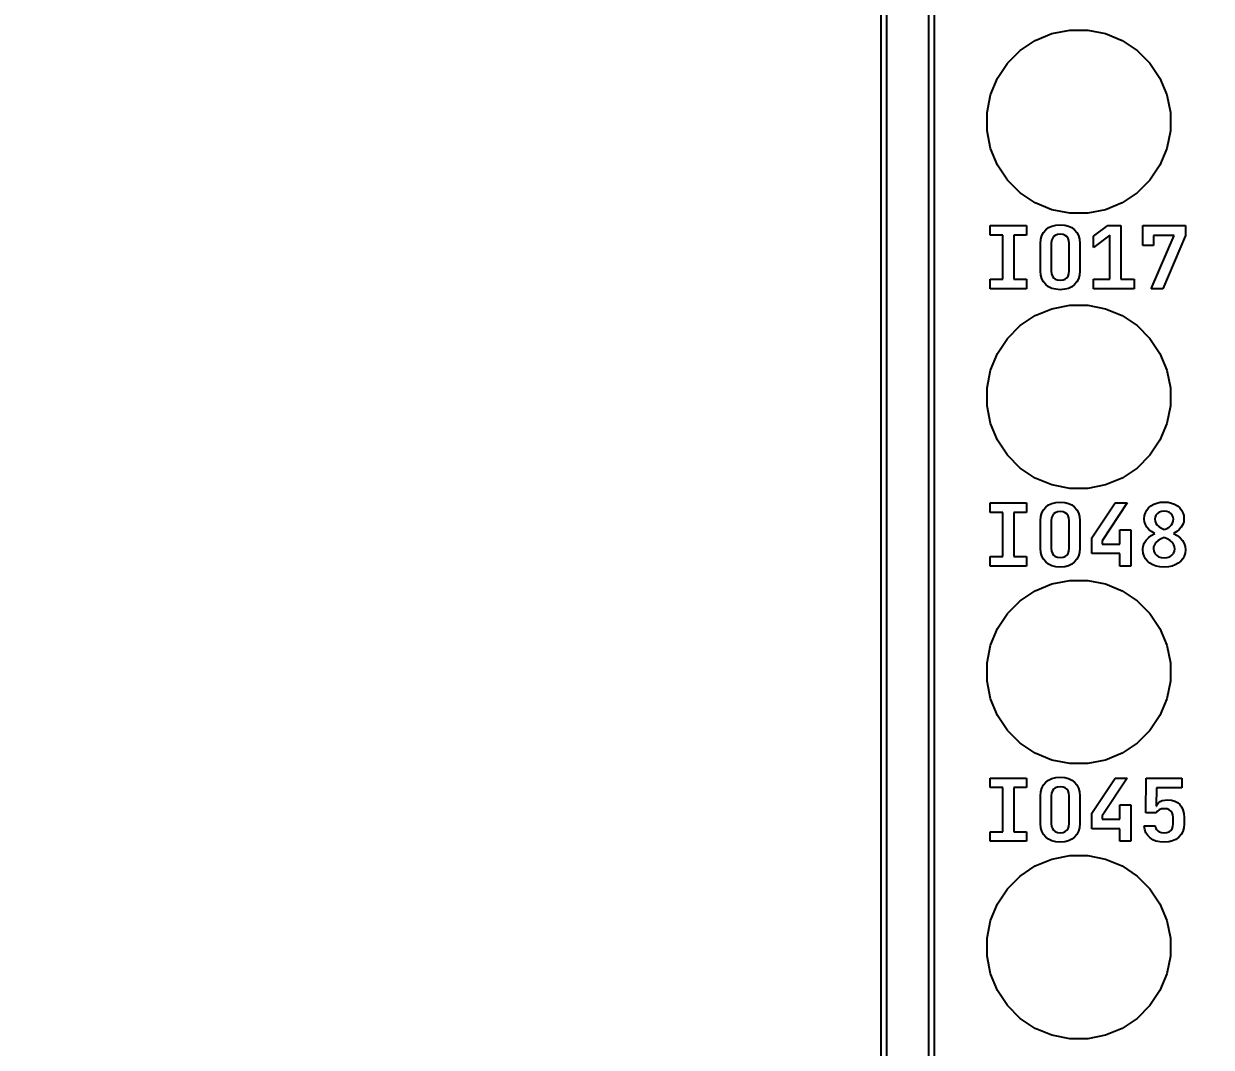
# Model space of a CAD drawing. Extents: x 76 to 193, y -170 to -23.
# Drawn here: x 123.59 to 134.55, y -85.83 to -76.38 of the extents above; entities that cross this region are included whole.
import ezdxf

# ---------------------------------------------------------------- set-up
doc = ezdxf.new("R2010")
doc.units = 0
doc.layers.get('0').update_dxf_attribs({"linetype": 'CONTINUOUS'})
doc.layers.get('Defpoints').update_dxf_attribs({"linetype": 'CONTINUOUS'})
doc.layers.add('BLACK', color=7, linetype='CONTINUOUS')
doc.dimstyles.get("Standard").update_dxf_attribs({"dimtxt": 3, "dimasz": 3, "dimexe": 0.18, "dimexo": 0.0625, "dimgap": 0.09, "dimtad": 0, "dimtih": 1, "dimtoh": 1, "dimzin": 0, "dimdsep": 46, "dimtxsty": 'Standard', "dimcen": 0.09, "dimclrd": 3, "dimclre": 3, "dimclrt": 3, "dimadec": 0, "dimazin": 0, "dimtfac": 1, "dimtofl": 0, "dimtmove": 0, "dimatfit": 3, "dimfxl": 1, "dimtolj": 1, "dimtzin": 0, "dimarcsym": 0})

# ---------------------------------------------------------------- blocks, each defined once
blk = doc.blocks.new('*D8')
at = {"color": 3, "linetype": 'Continuous', "lineweight": -2, "transparency": 16777216}
for p, q in [((133.352, -59.506), (111.055, -59.506)), ((111.235, -62.506), (111.235, -75.696)), ((111.235, -92.066), (111.235, -78.876)), ((133.324, -95.066), (111.055, -95.066))]:
    blk.add_line(p, q, dxfattribs=at)
at = {"color": 3, "linetype": 'Continuous', "transparency": 16777216}
for points in [[(110.735, -62.506), (111.735, -62.506), (111.235, -59.506)], [(110.735, -92.066), (111.735, -92.066), (111.235, -95.066)]]:
    blk.add_solid(points, dxfattribs=at)
at = {"layer": 'Defpoints', "color": 0, "linetype": 'Continuous', "transparency": 16777216}
for p in [(111.235, -59.506), (133.415, -59.506), (133.386, -95.066)]:
    blk.add_point(p, dxfattribs=at)
at = {"color": 3, "linetype": 'Continuous', "transparency": 16777216, "insert": (111.235, -77.286), "char_height": 3, "attachment_point": 5}
blk.add_mtext('\\A1;35.56', dxfattribs=at)
blk = doc.blocks.new('*D15')
at = {"color": 3, "linetype": 'Continuous', "lineweight": -2, "transparency": 16777216}
for p, q in [((134.414, -52.406), (82.008, -52.406)), ((82.188, -55.406), (82.188, -103.552)), ((82.188, -154.878), (82.188, -106.732)), ((134.486, -157.878), (82.008, -157.878))]:
    blk.add_line(p, q, dxfattribs=at)
at = {"color": 3, "linetype": 'Continuous', "transparency": 16777216}
for points in [[(81.688, -55.406), (82.688, -55.406), (82.188, -52.406)], [(81.688, -154.878), (82.688, -154.878), (82.188, -157.878)]]:
    blk.add_solid(points, dxfattribs=at)
at = {"layer": 'Defpoints', "color": 0, "linetype": 'Continuous', "transparency": 16777216}
for p in [(82.188, -52.406), (134.476, -52.406), (134.548, -157.878)]:
    blk.add_point(p, dxfattribs=at)
at = {"color": 3, "linetype": 'Continuous', "transparency": 16777216, "insert": (82.188, -105.142), "char_height": 3, "attachment_point": 5}
blk.add_mtext('\\A1;105.47', dxfattribs=at)

msp = doc.modelspace()

# ---------------------------------------------------------------- linework, layer by layer
at = {"layer": 'BLACK', "linetype": 'Continuous'}
for p, q in [((131.9407, -158.241999), (131.9407, -51.77095)), ((131.9907, -51.77095), (131.9907, -158.241999)), ((131.4995, -96.86557), (131.4995, -55.16557)), ((131.5495, -55.19057), (131.5495, -96.84057)), ((132.923813, -76.535937), (133.077758, -76.472171)), ((133.077758, -76.472171), (133.241185, -76.439663)), ((133.241185, -76.439663), (133.407815, -76.439663)), ((133.407815, -76.439663), (133.571242, -76.472171)), ((133.571242, -76.472171), (133.725187, -76.535937)), ((132.785266, -76.628511), (132.923813, -76.535937)), ((133.725187, -76.535937), (133.863734, -76.628511)), ((132.667441, -76.746336), (132.785266, -76.628511)), ((133.863734, -76.628511), (133.981559, -76.746336)), ((132.574867, -76.884883), (132.667441, -76.746336)), ((133.981559, -76.746336), (134.074133, -76.884883)), ((132.511101, -77.038828), (132.574867, -76.884883)), ((134.074133, -76.884883), (134.137899, -77.038828)), ((132.478593, -77.202255), (132.511101, -77.038828)), ((134.137899, -77.038828), (134.170407, -77.202255)), ((132.478593, -77.368885), (132.478593, -77.202255)), ((134.170407, -77.202255), (134.170407, -77.368885)), ((132.511101, -77.532312), (132.478593, -77.368885)), ((134.170407, -77.368885), (134.137899, -77.532312)), ((132.574867, -77.686257), (132.511101, -77.532312)), ((134.137899, -77.532312), (134.074133, -77.686257)), ((132.667441, -77.824804), (132.574867, -77.686257)), ((134.074133, -77.686257), (133.981559, -77.824804)), ((132.785266, -77.942629), (132.667441, -77.824804)), ((133.981559, -77.824804), (133.863734, -77.942629)), ((132.923813, -78.035203), (132.785266, -77.942629)), ((133.077758, -78.098969), (132.923813, -78.035203)), ((133.725187, -78.035203), (133.571242, -78.098969)), ((133.863734, -77.942629), (133.725187, -78.035203)), ((133.241185, -78.131477), (133.077758, -78.098969)), ((133.407815, -78.131477), (133.241185, -78.131477)), ((133.571242, -78.098969), (133.407815, -78.131477)), ((132.506455, -78.332714), (132.506455, -78.244741)), ((132.506455, -78.244741), (132.842262, -78.244741)), ((132.842262, -78.244741), (132.842262, -78.332714)), ((133.02086, -78.283545), (133.046697, -78.263636)), ((133.046697, -78.263636), (133.076894, -78.249104)), ((133.076894, -78.249104), (133.112292, -78.239977)), ((133.112292, -78.239977), (133.153989, -78.236749)), ((133.153989, -78.236749), (133.195667, -78.239976)), ((133.195667, -78.239976), (133.231054, -78.249103)), ((133.231054, -78.249103), (133.261246, -78.263634)), ((133.261246, -78.263634), (133.287083, -78.283545)), ((133.460099, -78.341508), (133.594414, -78.244741)), ((133.594414, -78.244741), (133.712747, -78.244741)), ((133.712747, -78.244741), (133.712747, -78.740476)), ((133.914901, -78.427841), (133.914901, -78.244741)), ((133.914901, -78.244741), (134.310694, -78.244741)), ((134.310694, -78.244741), (134.310694, -78.337495)), ((132.623986, -78.332714), (132.506455, -78.332714)), ((132.623986, -78.740476), (132.623986, -78.332714)), ((132.842262, -78.332714), (132.724731, -78.332714)), ((132.724731, -78.332714), (132.724731, -78.740476)), ((132.971692, -78.409451), (132.975017, -78.370473)), ((132.975017, -78.370473), (132.984482, -78.337141)), ((132.984482, -78.337141), (132.999709, -78.308417)), ((132.999709, -78.308417), (133.02086, -78.283545)), ((133.081297, -78.362578), (133.074215, -78.383047)), ((133.092397, -78.346707), (133.081297, -78.362578)), ((133.107648, -78.334929), (133.092397, -78.346707)), ((133.127687, -78.32743), (133.107648, -78.334929)), ((133.153989, -78.324688), (133.127687, -78.32743)), ((133.180268, -78.327429), (133.153989, -78.324688)), ((133.200296, -78.334928), (133.180268, -78.327429)), ((133.215546, -78.346707), (133.200296, -78.334928)), ((133.226667, -78.362581), (133.215546, -78.346707)), ((133.23376, -78.38305), (133.226667, -78.362581)), ((133.287083, -78.283545), (133.308288, -78.308425)), ((133.308288, -78.308425), (133.323522, -78.337035)), ((133.323522, -78.337035), (133.332972, -78.370106)), ((133.332972, -78.370106), (133.336287, -78.408648)), ((133.612804, -78.333482), (133.460099, -78.447034)), ((133.460099, -78.447034), (133.460099, -78.341508)), ((133.612804, -78.740476), (133.612804, -78.333482)), ((133.99408, -78.828415), (134.206738, -78.337495)), ((134.206738, -78.337495), (134.015646, -78.337495)), ((134.015646, -78.337495), (134.015646, -78.427841)), ((134.310694, -78.337495), (134.101212, -78.828415)), ((132.971692, -78.663704), (132.971692, -78.409451)), ((133.074215, -78.383047), (133.071634, -78.409451)), ((133.071634, -78.409451), (133.071634, -78.663704)), ((133.236344, -78.409451), (133.23376, -78.38305)), ((133.236344, -78.663704), (133.236344, -78.409451)), ((133.336287, -78.408648), (133.336287, -78.663704)), ((134.015646, -78.427841), (133.914901, -78.427841)), ((132.975017, -78.702682), (132.971692, -78.663704)), ((132.984481, -78.73602), (132.975017, -78.702682)), ((133.071634, -78.663704), (133.074215, -78.690132)), ((133.074215, -78.690132), (133.081298, -78.710611)), ((133.226665, -78.710609), (133.23376, -78.690129)), ((133.23376, -78.690129), (133.236344, -78.663704)), ((133.33296, -78.70268), (133.32349, -78.736017)), ((133.336287, -78.663704), (133.33296, -78.70268)), ((132.506455, -78.828415), (132.506455, -78.740476)), ((132.506455, -78.740476), (132.623986, -78.740476)), ((132.724731, -78.740476), (132.842262, -78.740476)), ((132.842262, -78.740476), (132.842262, -78.828415)), ((132.999708, -78.764757), (132.984481, -78.73602)), ((133.02086, -78.789645), (132.999708, -78.764757)), ((133.046695, -78.809538), (133.02086, -78.789645)), ((133.076891, -78.824059), (133.046695, -78.809538)), ((133.081298, -78.710611), (133.092397, -78.726483)), ((133.092397, -78.726483), (133.107645, -78.738241)), ((133.107645, -78.738241), (133.127684, -78.745729)), ((133.127684, -78.745729), (133.153989, -78.748467)), ((133.153989, -78.748467), (133.180271, -78.745729)), ((133.180271, -78.745729), (133.200299, -78.738242)), ((133.200299, -78.738242), (133.215546, -78.726483)), ((133.215546, -78.726483), (133.226665, -78.710609)), ((133.261248, -78.80954), (133.231057, -78.824061)), ((133.287083, -78.789645), (133.261248, -78.80954)), ((133.308252, -78.764754), (133.287083, -78.789645)), ((133.32349, -78.736017), (133.308252, -78.764754)), ((133.460901, -78.828415), (133.460901, -78.740476)), ((133.460901, -78.740476), (133.612804, -78.740476)), ((133.712747, -78.740476), (133.835058, -78.740476)), ((133.835058, -78.740476), (133.835058, -78.828415)), ((132.842262, -78.828415), (132.506455, -78.828415)), ((133.11229, -78.833181), (133.076891, -78.824059)), ((133.153989, -78.836406), (133.11229, -78.833181)), ((133.19567, -78.833181), (133.153989, -78.836406)), ((133.231057, -78.824061), (133.19567, -78.833181)), ((133.835058, -78.828415), (133.460901, -78.828415)), ((134.101212, -78.828415), (133.99408, -78.828415)), ((132.923813, -79.075937), (133.077758, -79.012171)), ((133.077758, -79.012171), (133.241185, -78.979663)), ((133.241185, -78.979663), (133.407815, -78.979663)), ((133.407815, -78.979663), (133.571242, -79.012171)), ((133.571242, -79.012171), (133.725187, -79.075937)), ((132.785266, -79.168511), (132.923813, -79.075937)), ((133.725187, -79.075937), (133.863734, -79.168511)), ((132.667441, -79.286336), (132.785266, -79.168511)), ((133.863734, -79.168511), (133.981559, -79.286336)), ((132.574867, -79.424883), (132.667441, -79.286336)), ((133.981559, -79.286336), (134.074133, -79.424883)), ((132.511101, -79.578828), (132.574867, -79.424883)), ((134.074133, -79.424883), (134.137899, -79.578828)), ((132.478593, -79.742255), (132.511101, -79.578828)), ((134.137899, -79.578828), (134.170407, -79.742255)), ((132.478593, -79.908885), (132.478593, -79.742255)), ((134.170407, -79.742255), (134.170407, -79.908885)), ((132.511101, -80.072312), (132.478593, -79.908885)), ((134.170407, -79.908885), (134.137899, -80.072312)), ((132.574867, -80.226257), (132.511101, -80.072312)), ((134.137899, -80.072312), (134.074133, -80.226257)), ((132.667441, -80.364804), (132.574867, -80.226257)), ((134.074133, -80.226257), (133.981559, -80.364804)), ((132.785266, -80.482629), (132.667441, -80.364804)), ((133.981559, -80.364804), (133.863734, -80.482629)), ((132.923813, -80.575203), (132.785266, -80.482629)), ((133.863734, -80.482629), (133.725187, -80.575203)), ((133.077758, -80.638969), (132.923813, -80.575203)), ((133.241185, -80.671477), (133.077758, -80.638969)), ((133.407815, -80.671477), (133.241185, -80.671477)), ((133.571242, -80.638969), (133.407815, -80.671477)), ((133.725187, -80.575203), (133.571242, -80.638969)), ((132.506455, -80.892714), (132.506455, -80.804741)), ((132.506455, -80.804741), (132.842262, -80.804741)), ((132.623986, -80.892714), (132.506455, -80.892714)), ((132.623986, -81.300476), (132.623986, -80.892714)), ((132.842262, -80.892714), (132.724731, -80.892714)), ((132.724731, -80.892714), (132.724731, -81.300476)), ((132.842262, -80.804741), (132.842262, -80.892714)), ((132.975017, -80.930473), (132.984482, -80.897141)), ((132.984482, -80.897141), (132.999709, -80.868417)), ((132.999709, -80.868417), (133.02086, -80.843545)), ((133.02086, -80.843545), (133.046697, -80.823636)), ((133.046697, -80.823636), (133.076894, -80.809104)), ((133.076894, -80.809104), (133.112292, -80.799977)), ((133.107648, -80.894929), (133.092397, -80.906707)), ((133.127687, -80.88743), (133.107648, -80.894929)), ((133.112292, -80.799977), (133.153989, -80.796749)), ((133.153989, -80.884688), (133.127687, -80.88743)), ((133.153989, -80.796749), (133.195667, -80.799976)), ((133.180268, -80.887429), (133.153989, -80.884688)), ((133.200296, -80.894928), (133.180268, -80.887429)), ((133.195667, -80.799976), (133.231054, -80.809103)), ((133.215546, -80.906707), (133.200296, -80.894928)), ((133.231054, -80.809103), (133.261246, -80.823634)), ((133.261246, -80.823634), (133.287083, -80.843545)), ((133.287083, -80.843545), (133.308288, -80.868425)), ((133.308288, -80.868425), (133.323522, -80.897035)), ((133.323522, -80.897035), (133.332972, -80.930106)), ((133.445687, -81.127775), (133.662357, -80.804741)), ((133.772699, -80.804741), (133.541651, -81.153354)), ((133.662357, -80.804741), (133.772699, -80.804741)), ((133.931908, -80.921631), (133.939504, -80.895569)), ((133.939504, -80.895569), (133.9521, -80.871532)), ((133.9521, -80.871532), (133.969099, -80.850269)), ((133.969099, -80.850269), (133.990362, -80.832049)), ((133.990362, -80.832049), (134.016449, -80.816745)), ((134.016449, -80.816745), (134.044831, -80.805886)), ((134.044831, -80.805886), (134.076875, -80.799114)), ((134.067924, -80.890372), (134.050822, -80.901892)), ((134.088419, -80.883236), (134.067924, -80.890372)), ((134.076875, -80.799114), (134.113216, -80.796749)), ((134.113216, -80.88071), (134.088419, -80.883236)), ((134.113216, -80.796749), (134.149557, -80.799122)), ((134.137981, -80.883244), (134.113216, -80.88071)), ((134.158314, -80.890386), (134.137981, -80.883244)), ((134.149557, -80.799122), (134.18144, -80.8059)), ((134.175157, -80.901892), (134.158314, -80.890386)), ((134.18144, -80.8059), (134.209529, -80.816745)), ((134.209529, -80.816745), (134.235369, -80.832027)), ((134.235369, -80.832027), (134.256513, -80.850245)), ((134.256513, -80.850245), (134.273494, -80.871532)), ((134.273494, -80.871532), (134.28609, -80.895569)), ((134.28609, -80.895569), (134.293686, -80.921631)), ((132.971692, -80.969451), (132.975017, -80.930473)), ((132.971692, -81.223704), (132.971692, -80.969451)), ((133.074215, -80.943047), (133.071634, -80.969451)), ((133.071634, -80.969451), (133.071634, -81.223704)), ((133.081297, -80.922578), (133.074215, -80.943047)), ((133.092397, -80.906707), (133.081297, -80.922578)), ((133.226667, -80.922581), (133.215546, -80.906707)), ((133.23376, -80.94305), (133.226667, -80.922581)), ((133.236344, -80.969451), (133.23376, -80.94305)), ((133.236344, -81.223704), (133.236344, -80.969451)), ((133.332972, -80.930106), (133.336287, -80.968648)), ((133.336287, -80.968648), (133.336287, -81.223704)), ((133.929313, -80.950258), (133.931908, -80.921631)), ((133.929874, -80.955876), (133.929313, -80.950258)), ((133.932158, -80.978748), (133.929874, -80.955876)), ((133.940512, -81.004672), (133.932158, -80.978748)), ((133.954473, -81.028635), (133.940512, -81.004672)), ((134.029571, -80.935085), (134.026848, -80.955876)), ((134.026848, -80.955876), (134.028915, -80.973875)), ((134.028915, -80.973875), (134.035081, -80.990662)), ((134.037477, -80.917344), (134.029571, -80.935085)), ((134.035081, -80.990662), (134.045622, -81.00665)), ((134.050822, -80.901892), (134.037477, -80.917344)), ((134.045622, -81.00665), (134.066868, -81.026743)), ((134.158697, -81.027443), (134.179937, -81.007034)), ((134.18827, -80.917316), (134.175157, -80.901892)), ((134.179937, -81.007034), (134.190513, -80.990802)), ((134.196059, -80.935058), (134.18827, -80.917316)), ((134.190513, -80.990802), (134.196684, -80.973884)), ((134.198747, -80.955876), (134.196059, -80.935058)), ((134.196684, -80.973884), (134.198747, -80.955876)), ((134.285255, -81.004838), (134.271505, -81.029019)), ((134.293482, -80.978778), (134.285255, -81.004838)), ((134.296281, -80.950258), (134.293482, -80.978778)), ((134.293686, -80.921631), (134.296281, -80.950258)), ((133.705559, -81.184516), (133.705559, -81.052608)), ((133.705559, -81.052608), (133.805501, -81.052608)), ((133.805501, -81.052608), (133.805501, -81.388415)), ((133.972936, -81.049732), (133.954473, -81.028635)), ((133.967644, -81.126008), (133.99408, -81.105096)), ((133.996537, -81.069181), (133.972936, -81.049732)), ((133.99408, -81.105096), (134.026045, -81.086981)), ((134.026045, -81.086981), (133.996537, -81.069181)), ((134.066868, -81.026743), (134.094023, -81.042209)), ((134.094023, -81.042209), (134.113216, -81.050201)), ((134.113216, -81.050201), (134.131606, -81.043012)), ((134.131606, -81.043012), (134.158697, -81.027443)), ((134.229774, -81.069615), (134.200352, -81.086981)), ((134.200352, -81.086981), (134.233873, -81.106217)), ((134.25323, -81.050297), (134.229774, -81.069615)), ((134.233873, -81.106217), (134.260616, -81.127679)), ((134.271505, -81.029019), (134.25323, -81.050297)), ((132.975017, -81.262682), (132.971692, -81.223704)), ((133.071634, -81.223704), (133.074215, -81.250132)), ((133.23376, -81.250129), (133.236344, -81.223704)), ((133.336287, -81.223704), (133.33296, -81.26268)), ((133.445687, -81.272489), (133.445687, -81.127775)), ((133.541651, -81.153354), (133.541651, -81.184516)), ((133.541651, -81.184516), (133.705559, -81.184516)), ((133.916506, -81.238117), (133.917587, -81.227718)), ((133.917587, -81.227718), (133.919838, -81.206056)), ((133.919838, -81.206056), (133.929643, -81.176839)), ((133.929643, -81.176839), (133.946098, -81.149759)), ((133.946098, -81.149759), (133.967644, -81.126008)), ((134.016209, -81.209717), (134.014076, -81.227718)), ((134.014076, -81.227718), (134.017232, -81.250947)), ((134.022704, -81.192123), (134.016209, -81.209717)), ((134.034036, -81.174536), (134.022704, -81.192123)), ((134.056685, -81.152556), (134.034036, -81.174536)), ((134.085229, -81.136569), (134.056685, -81.152556)), ((134.113216, -81.124564), (134.085229, -81.136569)), ((134.1404, -81.135766), (134.113216, -81.124564)), ((134.169017, -81.152359), (134.1404, -81.135766)), ((134.191942, -81.174536), (134.169017, -81.152359)), ((134.203503, -81.192161), (134.191942, -81.174536)), ((134.210159, -81.210018), (134.203503, -81.192161)), ((134.209221, -81.251217), (134.212356, -81.22852)), ((134.212356, -81.22852), (134.210159, -81.210018)), ((134.260616, -81.127679), (134.281485, -81.151365)), ((134.281485, -81.151365), (134.297316, -81.178344)), ((134.297316, -81.178344), (134.306713, -81.207051)), ((134.306713, -81.207051), (134.309891, -81.238117)), ((132.506455, -81.388415), (132.506455, -81.300476)), ((132.506455, -81.300476), (132.623986, -81.300476)), ((132.724731, -81.300476), (132.842262, -81.300476)), ((132.842262, -81.300476), (132.842262, -81.388415)), ((132.984481, -81.29602), (132.975017, -81.262682)), ((132.999708, -81.324757), (132.984481, -81.29602)), ((133.02086, -81.349645), (132.999708, -81.324757)), ((133.074215, -81.250132), (133.081298, -81.270611)), ((133.081298, -81.270611), (133.092397, -81.286483)), ((133.092397, -81.286483), (133.107645, -81.298241)), ((133.107645, -81.298241), (133.127684, -81.305729)), ((133.127684, -81.305729), (133.153989, -81.308467)), ((133.153989, -81.308467), (133.180271, -81.305729)), ((133.180271, -81.305729), (133.200299, -81.298242)), ((133.200299, -81.298242), (133.215546, -81.286483)), ((133.215546, -81.286483), (133.226665, -81.270609)), ((133.226665, -81.270609), (133.23376, -81.250129)), ((133.308252, -81.324754), (133.287083, -81.349645)), ((133.32349, -81.296017), (133.308252, -81.324754)), ((133.33296, -81.26268), (133.32349, -81.296017)), ((133.705559, -81.272489), (133.445687, -81.272489)), ((133.705559, -81.388415), (133.705559, -81.272489)), ((133.919355, -81.268762), (133.916506, -81.238117)), ((133.927634, -81.296119), (133.919355, -81.268762)), ((133.941282, -81.320855), (133.927634, -81.296119)), ((133.959638, -81.342545), (133.941282, -81.320855)), ((134.017232, -81.250947), (134.026422, -81.270781)), ((134.026422, -81.270781), (134.042028, -81.288088)), ((134.042028, -81.288088), (134.061854, -81.300924)), ((134.061854, -81.300924), (134.085271, -81.308851)), ((134.085271, -81.308851), (134.113216, -81.311643)), ((134.113216, -81.311643), (134.141138, -81.308851)), ((134.141138, -81.308851), (134.164544, -81.300925)), ((134.164544, -81.300925), (134.184369, -81.288088)), ((134.184369, -81.288088), (134.200043, -81.270797)), ((134.200043, -81.270797), (134.209221, -81.251217)), ((134.28508, -81.321658), (134.266735, -81.343295)), ((134.298717, -81.296907), (134.28508, -81.321658)), ((134.307022, -81.269295), (134.298717, -81.296907)), ((134.309891, -81.238117), (134.307022, -81.269295)), ((132.842262, -81.388415), (132.506455, -81.388415)), ((133.046695, -81.369538), (133.02086, -81.349645)), ((133.076891, -81.384059), (133.046695, -81.369538)), ((133.11229, -81.393181), (133.076891, -81.384059)), ((133.153989, -81.396406), (133.11229, -81.393181)), ((133.19567, -81.393181), (133.153989, -81.396406)), ((133.231057, -81.384061), (133.19567, -81.393181)), ((133.261248, -81.36954), (133.231057, -81.384061)), ((133.287083, -81.349645), (133.261248, -81.36954)), ((133.805501, -81.388415), (133.705559, -81.388415)), ((133.982369, -81.361039), (133.959638, -81.342545)), ((134.010063, -81.376445), (133.982369, -81.361039)), ((134.040006, -81.387244), (134.010063, -81.376445)), ((134.074156, -81.394026), (134.040006, -81.387244)), ((134.113216, -81.396406), (134.074156, -81.394026)), ((134.152272, -81.394069), (134.113216, -81.396406)), ((134.186412, -81.387415), (134.152272, -81.394069)), ((134.216334, -81.376829), (134.186412, -81.387415)), ((134.244017, -81.361648), (134.216334, -81.376829)), ((134.266735, -81.343295), (134.244017, -81.361648)), ((132.923813, -81.615937), (133.077758, -81.552171)), ((133.077758, -81.552171), (133.241185, -81.519663)), ((133.241185, -81.519663), (133.407815, -81.519663)), ((133.407815, -81.519663), (133.571242, -81.552171)), ((133.571242, -81.552171), (133.725187, -81.615937)), ((132.785266, -81.708511), (132.923813, -81.615937)), ((133.725187, -81.615937), (133.863734, -81.708511)), ((132.667441, -81.826336), (132.785266, -81.708511)), ((133.863734, -81.708511), (133.981559, -81.826336)), ((132.574867, -81.964883), (132.667441, -81.826336)), ((133.981559, -81.826336), (134.074133, -81.964883)), ((132.511101, -82.118828), (132.574867, -81.964883)), ((134.074133, -81.964883), (134.137899, -82.118828)), ((132.478593, -82.282255), (132.511101, -82.118828)), ((134.137899, -82.118828), (134.170407, -82.282255)), ((132.478593, -82.448885), (132.478593, -82.282255)), ((134.170407, -82.282255), (134.170407, -82.448885)), ((132.511101, -82.612312), (132.478593, -82.448885)), ((134.170407, -82.448885), (134.137899, -82.612312)), ((132.574867, -82.766257), (132.511101, -82.612312)), ((134.137899, -82.612312), (134.074133, -82.766257)), ((132.667441, -82.904804), (132.574867, -82.766257)), ((134.074133, -82.766257), (133.981559, -82.904804)), ((132.785266, -83.022629), (132.667441, -82.904804)), ((133.981559, -82.904804), (133.863734, -83.022629)), ((132.923813, -83.115203), (132.785266, -83.022629)), ((133.863734, -83.022629), (133.725187, -83.115203)), ((133.077758, -83.178969), (132.923813, -83.115203)), ((133.241185, -83.211477), (133.077758, -83.178969)), ((133.571242, -83.178969), (133.407815, -83.211477)), ((133.725187, -83.115203), (133.571242, -83.178969)), ((133.407815, -83.211477), (133.241185, -83.211477)), ((132.506455, -83.432714), (132.506455, -83.344741)), ((132.506455, -83.344741), (132.842262, -83.344741)), ((132.842262, -83.344741), (132.842262, -83.432714)), ((132.984482, -83.437141), (132.999709, -83.408417)), ((132.999709, -83.408417), (133.02086, -83.383545)), ((133.02086, -83.383545), (133.046697, -83.363636)), ((133.046697, -83.363636), (133.076894, -83.349104)), ((133.076894, -83.349104), (133.112292, -83.339977)), ((133.112292, -83.339977), (133.153989, -83.336749)), ((133.153989, -83.336749), (133.195667, -83.339976)), ((133.195667, -83.339976), (133.231054, -83.349103)), ((133.231054, -83.349103), (133.261246, -83.363634)), ((133.261246, -83.363634), (133.287083, -83.383545)), ((133.287083, -83.383545), (133.308288, -83.408425)), ((133.308288, -83.408425), (133.323522, -83.437035)), ((133.445687, -83.667775), (133.662357, -83.344741)), ((133.772699, -83.344741), (133.541651, -83.693354)), ((133.662357, -83.344741), (133.772699, -83.344741)), ((133.942888, -83.66617), (133.946901, -83.344741)), ((133.946901, -83.344741), (134.275518, -83.344741)), ((134.275518, -83.344741), (134.275518, -83.435087)), ((132.623986, -83.432714), (132.506455, -83.432714)), ((132.623986, -83.840476), (132.623986, -83.432714)), ((132.842262, -83.432714), (132.724731, -83.432714)), ((132.724731, -83.432714), (132.724731, -83.840476)), ((132.971692, -83.509451), (132.975017, -83.470473)), ((132.971692, -83.763704), (132.971692, -83.509451)), ((132.975017, -83.470473), (132.984482, -83.437141)), ((133.074215, -83.483047), (133.071634, -83.509451)), ((133.071634, -83.509451), (133.071634, -83.763704)), ((133.081297, -83.462578), (133.074215, -83.483047)), ((133.092397, -83.446707), (133.081297, -83.462578)), ((133.107648, -83.434929), (133.092397, -83.446707)), ((133.127687, -83.42743), (133.107648, -83.434929)), ((133.153989, -83.424688), (133.127687, -83.42743)), ((133.180268, -83.427429), (133.153989, -83.424688)), ((133.200296, -83.434928), (133.180268, -83.427429)), ((133.215546, -83.446707), (133.200296, -83.434928)), ((133.226667, -83.462581), (133.215546, -83.446707)), ((133.23376, -83.48305), (133.226667, -83.462581)), ((133.236344, -83.509451), (133.23376, -83.48305)), ((133.236344, -83.763704), (133.236344, -83.509451)), ((133.323522, -83.437035), (133.332972, -83.470106)), ((133.332972, -83.470106), (133.336287, -83.508648)), ((133.336287, -83.508648), (133.336287, -83.763704)), ((134.04126, -83.435087), (134.039655, -83.604613)), ((134.275518, -83.435087), (134.04126, -83.435087)), ((133.705559, -83.724516), (133.705559, -83.592608)), ((133.705559, -83.592608), (133.805501, -83.592608)), ((133.805501, -83.592608), (133.805501, -83.928415)), ((134.039655, -83.604613), (134.04126, -83.604613)), ((134.04126, -83.604613), (134.048677, -83.587472)), ((134.048677, -83.587472), (134.060334, -83.573069)), ((134.067588, -83.637243), (134.052236, -83.649239)), ((134.060334, -83.573069), (134.076819, -83.561027)), ((134.08722, -83.629706), (134.067588, -83.637243)), ((134.076819, -83.561027), (134.095844, -83.552692)), ((134.112413, -83.626981), (134.08722, -83.629706)), ((134.095844, -83.552692), (134.118884, -83.547348)), ((134.139832, -83.629705), (134.112413, -83.626981)), ((134.118884, -83.547348), (134.146786, -83.545429)), ((134.160478, -83.637098), (134.139832, -83.629705)), ((134.146786, -83.545429), (134.181921, -83.548058)), ((134.175959, -83.648582), (134.160478, -83.637098)), ((134.181921, -83.548058), (134.211422, -83.556264)), ((134.211422, -83.556264), (134.236361, -83.569613)), ((134.236361, -83.569613), (134.257512, -83.588211)), ((134.257512, -83.588211), (134.274155, -83.610964)), ((134.274155, -83.610964), (134.286467, -83.63812)), ((134.286467, -83.63812), (134.294293, -83.670545)), ((133.445687, -83.812489), (133.445687, -83.667775)), ((133.541651, -83.693354), (133.541651, -83.724516)), ((133.541651, -83.724516), (133.705559, -83.724516)), ((134.040457, -83.66617), (133.942888, -83.66617)), ((134.052236, -83.649239), (134.040457, -83.66617)), ((134.187352, -83.664199), (134.175959, -83.648582)), ((134.194542, -83.684042), (134.187352, -83.664199)), ((134.197141, -83.709336), (134.194542, -83.684042)), ((134.197141, -83.766112), (134.197141, -83.709336)), ((134.294293, -83.670545), (134.297084, -83.709336)), ((134.297084, -83.709336), (134.297084, -83.766112)), ((132.506455, -83.928415), (132.506455, -83.840476)), ((132.506455, -83.840476), (132.623986, -83.840476)), ((132.724731, -83.840476), (132.842262, -83.840476)), ((132.842262, -83.840476), (132.842262, -83.928415)), ((132.975017, -83.802682), (132.971692, -83.763704)), ((132.984481, -83.83602), (132.975017, -83.802682)), ((132.999708, -83.864757), (132.984481, -83.83602)), ((133.071634, -83.763704), (133.074215, -83.790132)), ((133.074215, -83.790132), (133.081298, -83.810611)), ((133.081298, -83.810611), (133.092397, -83.826483)), ((133.092397, -83.826483), (133.107645, -83.838241)), ((133.107645, -83.838241), (133.127684, -83.845729)), ((133.127684, -83.845729), (133.153989, -83.848467)), ((133.153989, -83.848467), (133.180271, -83.845729)), ((133.180271, -83.845729), (133.200299, -83.838242)), ((133.200299, -83.838242), (133.215546, -83.826483)), ((133.215546, -83.826483), (133.226665, -83.810609)), ((133.226665, -83.810609), (133.23376, -83.790129)), ((133.23376, -83.790129), (133.236344, -83.763704)), ((133.32349, -83.836017), (133.308252, -83.864754)), ((133.33296, -83.80268), (133.32349, -83.836017)), ((133.336287, -83.763704), (133.33296, -83.80268)), ((133.705559, -83.812489), (133.445687, -83.812489)), ((133.705559, -83.928415), (133.705559, -83.812489)), ((133.934685, -83.819959), (133.929313, -83.786108)), ((133.929313, -83.786108), (134.029256, -83.786108)), ((133.945431, -83.849048), (133.934685, -83.819959)), ((133.961392, -83.874216), (133.945431, -83.849048)), ((134.029256, -83.786108), (134.03351, -83.80477)), ((134.03351, -83.80477), (134.041598, -83.820002)), ((134.041598, -83.820002), (134.053613, -83.832485)), ((134.053613, -83.832485), (134.068644, -83.841412)), ((134.068644, -83.841412), (134.087868, -83.847169)), ((134.087868, -83.847169), (134.112413, -83.84927)), ((134.112413, -83.84927), (134.139289, -83.846573)), ((134.139289, -83.846573), (134.159842, -83.839202)), ((134.159842, -83.839202), (134.175541, -83.827669)), ((134.175541, -83.827669), (134.187144, -83.811982)), ((134.187144, -83.811982), (134.194481, -83.791895)), ((134.194481, -83.791895), (134.197141, -83.766112)), ((134.284252, -83.838215), (134.269028, -83.866526)), ((134.29374, -83.805109), (134.284252, -83.838215)), ((134.297084, -83.766112), (134.29374, -83.805109)), ((132.842262, -83.928415), (132.506455, -83.928415)), ((133.02086, -83.889645), (132.999708, -83.864757)), ((133.046695, -83.909538), (133.02086, -83.889645)), ((133.076891, -83.924059), (133.046695, -83.909538)), ((133.11229, -83.933181), (133.076891, -83.924059)), ((133.153989, -83.936406), (133.11229, -83.933181)), ((133.19567, -83.933181), (133.153989, -83.936406)), ((133.231057, -83.924061), (133.19567, -83.933181)), ((133.261248, -83.90954), (133.231057, -83.924061)), ((133.287083, -83.889645), (133.261248, -83.90954)), ((133.308252, -83.864754), (133.287083, -83.889645)), ((133.805501, -83.928415), (133.705559, -83.928415)), ((133.982879, -83.896031), (133.961392, -83.874216)), ((134.00816, -83.913098), (133.982879, -83.896031)), ((134.03763, -83.925668), (134.00816, -83.913098)), ((134.07206, -83.9336), (134.03763, -83.925668)), ((134.112413, -83.936406), (134.07206, -83.9336)), ((134.155487, -83.933217), (134.112413, -83.936406)), ((134.191678, -83.924249), (134.155487, -83.933217)), ((134.222177, -83.91008), (134.191678, -83.924249)), ((134.247915, -83.890831), (134.222177, -83.91008)), ((134.269028, -83.866526), (134.247915, -83.890831)), ((133.077758, -84.092171), (133.241185, -84.059663)), ((133.241185, -84.059663), (133.407815, -84.059663)), ((133.407815, -84.059663), (133.571242, -84.092171)), ((132.785266, -84.248511), (132.923813, -84.155937)), ((132.923813, -84.155937), (133.077758, -84.092171)), ((133.571242, -84.092171), (133.725187, -84.155937)), ((133.725187, -84.155937), (133.863734, -84.248511)), ((132.667441, -84.366336), (132.785266, -84.248511)), ((133.863734, -84.248511), (133.981559, -84.366336)), ((132.574867, -84.504883), (132.667441, -84.366336)), ((133.981559, -84.366336), (134.074133, -84.504883)), ((132.511101, -84.658828), (132.574867, -84.504883)), ((134.074133, -84.504883), (134.137899, -84.658828)), ((132.478593, -84.822255), (132.511101, -84.658828)), ((134.137899, -84.658828), (134.170407, -84.822255)), ((132.478593, -84.988885), (132.478593, -84.822255)), ((134.170407, -84.822255), (134.170407, -84.988885)), ((132.511101, -85.152312), (132.478593, -84.988885)), ((134.170407, -84.988885), (134.137899, -85.152312)), ((132.574867, -85.306257), (132.511101, -85.152312)), ((134.137899, -85.152312), (134.074133, -85.306257)), ((132.667441, -85.444804), (132.574867, -85.306257)), ((134.074133, -85.306257), (133.981559, -85.444804)), ((132.785266, -85.562629), (132.667441, -85.444804)), ((133.981559, -85.444804), (133.863734, -85.562629)), ((132.923813, -85.655203), (132.785266, -85.562629)), ((133.863734, -85.562629), (133.725187, -85.655203)), ((133.077758, -85.718969), (132.923813, -85.655203)), ((133.241185, -85.751477), (133.077758, -85.718969)), ((133.571242, -85.718969), (133.407815, -85.751477)), ((133.725187, -85.655203), (133.571242, -85.718969)), ((133.407815, -85.751477), (133.241185, -85.751477))]:
    msp.add_line(p, q, dxfattribs=at)

# ---------------------------------------------------------------- dimensions: what is measured, and where the dimension line sits
at = {"linetype": 'Continuous'}
dim = msp.add_linear_dim(base=(82.187598, -52.40557), p1=(134.548001, -157.87797), p2=(134.476001, -52.40557), angle=90, dimstyle='Standard', dxfattribs=at)
dim.commit()
dim.dimension.update_dxf_attribs({"geometry": '*D15', "text_midpoint": (82.187598, -105.14177)})
dim = msp.add_linear_dim(base=(111.234549, -59.50557), p1=(133.38641, -95.06557), p2=(133.4145, -59.50557), angle=90, dimstyle='Standard', dxfattribs=at)
dim.commit()
dim.dimension.update_dxf_attribs({"geometry": '*D8', "text_midpoint": (111.234549, -77.28557), "dimtype": 160})

doc.saveas('drawing.dxf')
